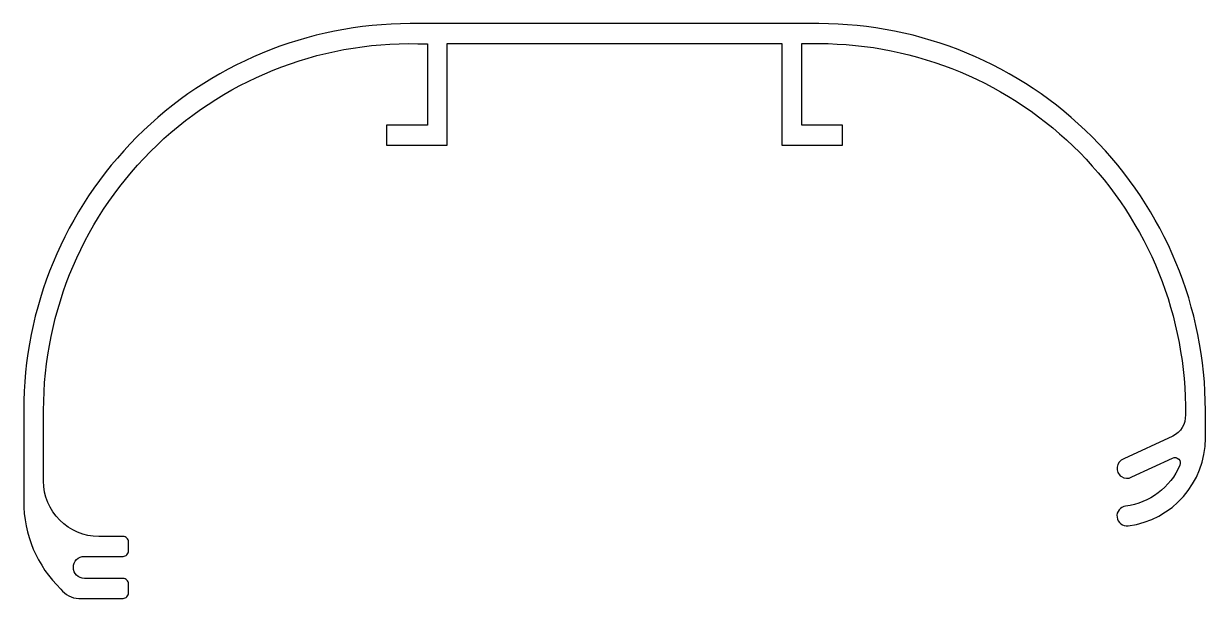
# Model space of a CAD drawing. Extents: x 264 to 371, y 104 to 156.
import ezdxf

# ---------------------------------------------------------------- set-up
doc = ezdxf.new("R2010")
doc.units = 0
doc.layers.get('0').update_dxf_attribs({"linetype": 'CONTINUOUS'})

msp = doc.modelspace()

# ---------------------------------------------------------------- linework, layer by layer
at = {"color": 0}
msp.add_lwpolyline([(301.05, 147.03), (297.35, 147.03), (297.35, 145.23), (302.85, 145.23), (302.85, 154.43), (333.15, 154.43), (333.15, 145.23), (338.65, 145.23), (338.65, 147.03), (334.95, 147.03), (334.95, 154.43), (336.5, 154.43, -0.41776), (369.69, 120.82, -0.304765), (368.54, 118.91), (364.11, 116.84, 1.101236), (364.84, 115.21), (368.52, 116.92, -0.689914), (369.19, 116.27, -0.264717), (364.28, 112.58, 1), (364.51, 110.79, 0.377458), (371.5, 118.73), (371.5, 121.23, 0.414214), (336.5, 156.23), (299.5, 156.23, 0.414214), (264.5, 121.23), (264.5, 113.01, 0.204874), (267.87, 105.07, 0.242343), (269.49, 104.23), (273.5, 104.23, 0.414214), (274, 104.73), (274, 105.53, 0.414214), (273.5, 106.03), (270, 106.03, -1), (270, 108.03), (273.5, 108.03, 0.414214), (274, 108.53), (274, 109.33, 0.414214), (273.5, 109.83), (271.3, 109.83, -0.414214), (266.3, 114.83), (266.3, 121.23, -0.42796), (301.05, 154.39)], format="xyb", close=True, dxfattribs=at)

doc.saveas('drawing.dxf')
